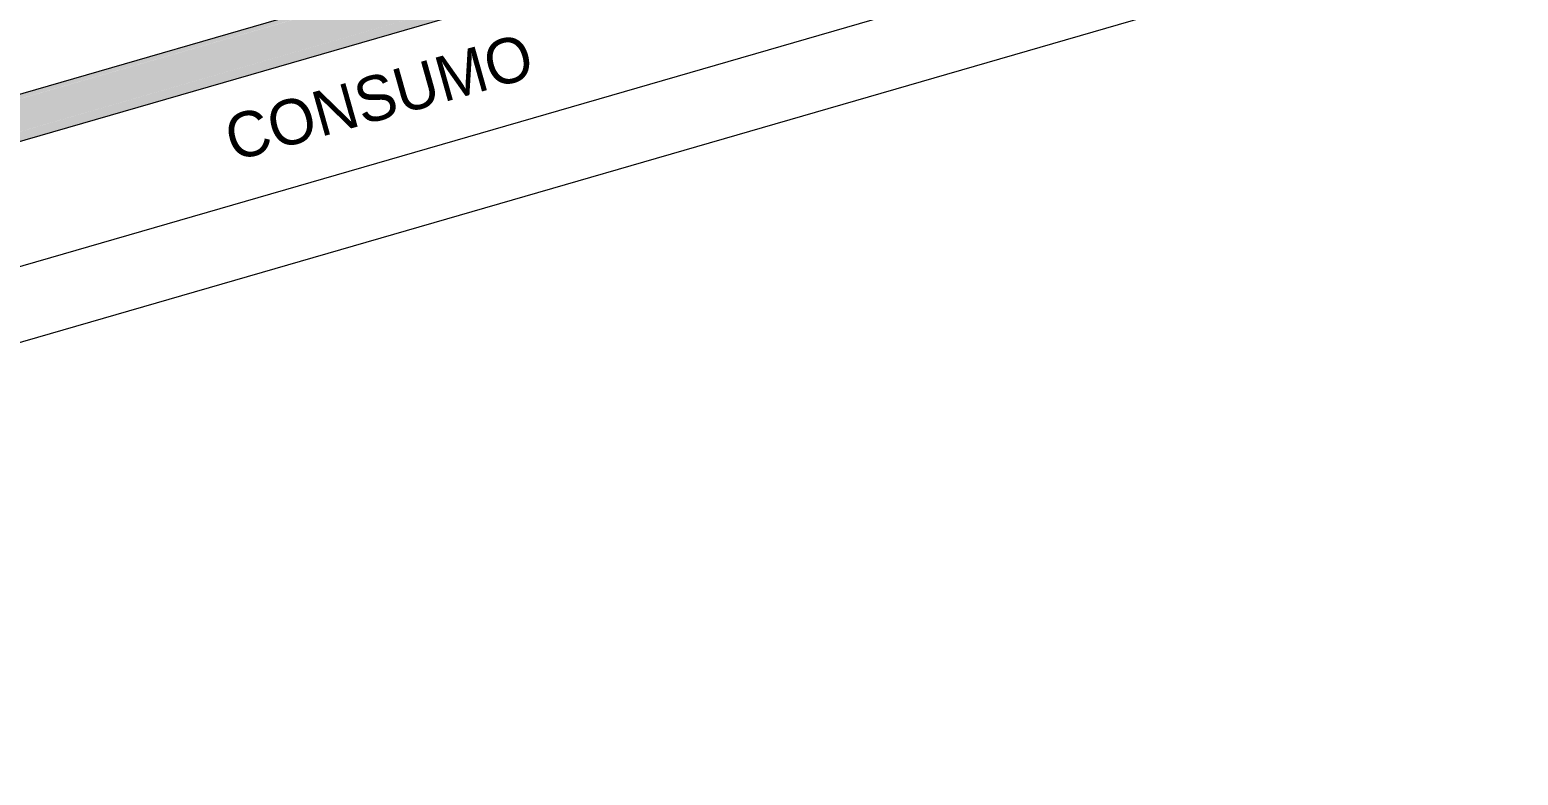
# Model space of a CAD drawing. Header units: metres. Extents: x -0.9 to 62, y -37.3 to 60.
# Drawn here: x 35.483 to 37.129, y 41.475 to 42.299 of the extents above; entities that cross this region are included whole.
import ezdxf

# ---------------------------------------------------------------- set-up
doc = ezdxf.new("R2010")
doc.units = ezdxf.units.M
doc.layers.add('A-FLOR', color=7, linetype='Continuous', lineweight=9, true_color=0x007f00)
doc.layers.add('G-ANNO-TEXT', color=7, linetype='Continuous', lineweight=5)
doc.layers.add('P-PIPE', color=7, linetype='Continuous', lineweight=5)
doc.styles.add('Century Gothic_2', font='GOTHIC.TTF', dxfattribs={"height": 0.05})

msp = doc.modelspace()

# ---------------------------------------------------------------- hatches: boundary and pattern name
at = {"layer": 'P-PIPE', "true_color": 0x00ffff}
for points in [[(35.2943, 42.1716), (36.316, 42.4673), (36.3126, 42.4698), (36.3103, 42.4704), (35.2912, 42.1755), (35.2922, 42.1742)], [(35.3053, 42.1384), (36.3279, 42.4342), (36.3275, 42.44), (36.3264, 42.4462), (36.3245, 42.4526), (36.322, 42.4584), (36.3192, 42.4635), (36.3162, 42.4672), (35.2944, 42.1715), (35.295, 42.1706), (35.2993, 42.1625), (35.3016, 42.1565), (35.3039, 42.1482), (35.3051, 42.1421), (35.3053, 42.1386)], [(35.3048, 42.1278), (36.3246, 42.423), (36.3264, 42.4256), (36.3276, 42.4303), (36.3279, 42.4342), (35.3053, 42.1383), (35.3054, 42.133), (35.3048, 42.128)]]:
    msp.add_hatch(color=4, dxfattribs=at).paths.add_polyline_path(points)

# ---------------------------------------------------------------- linework, layer by layer
at = {"layer": 'A-FLOR', "color": 9, "true_color": 0xaad4aa}
for p, q in [((37.1291, 42.5168), (33.816, 41.5585)), ((33.816, 41.4748), (37.1291, 42.4331))]:
    msp.add_line(p, q, dxfattribs=at)
at = {"layer": 'P-PIPE'}
for p, q in [((36.3093, 42.4703), (35.2573, 42.166)), ((35.2712, 42.1179), (36.3232, 42.4222))]:
    msp.add_line(p, q, dxfattribs=at)

# ---------------------------------------------------------------- texts
at = {"layer": 'G-ANNO-TEXT', "insert": (35.694, 42.2014), "char_height": 0.05, "width": 0.487025, "attachment_point": 1, "rotation": 15.7521, "style": 'Century Gothic_2'}
msp.add_mtext('CONSUMO ', dxfattribs=at)

doc.saveas('drawing.dxf')
